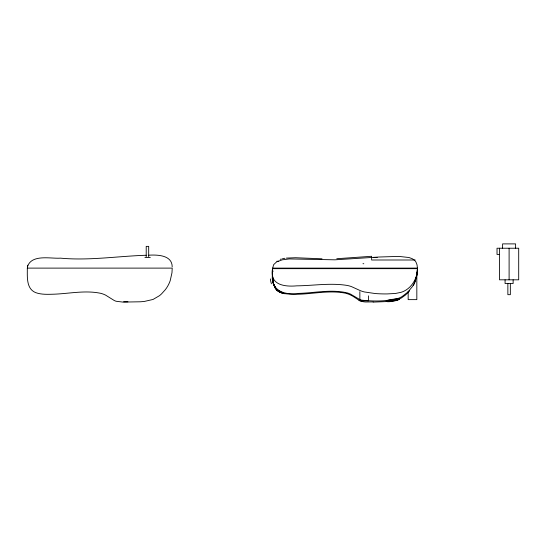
<?xml version="1.0" encoding="UTF-8"?>
<svg xmlns="http://www.w3.org/2000/svg" width="546" height="546" viewBox="0 0 546 546"><rect width="100%" height="100%" fill="white"/><g stroke="black" fill="none" stroke-linecap="round" stroke-linejoin="round"><path stroke-width="0.82" d="M272.536 270.516L272.543 268.113L417.451 268.113L416.905 274.925L414.762 282.453A31.961 31.961 0 0 1 413.24 285.599M272.529 272.345L272.536 270.065M272.543 268.666C269.328 284.794 284.22 286.984 296.703 285.845C313.575 285.667 330.617 282.705 347.399 285.476A25.314 17.533 0 0 1 351.426 286.595L360.107 290.54A24.884 17.233 0 0 0 364.291 291.939L375.218 293.543A93.919 65.042 0 0 0 387.169 293.925L395.502 293.461L401.017 292.328A18.892 13.084 0 0 0 404.129 291.1C410.517 287.96 414.967 281.634 416.694 274.829A52.477 36.343 0 0 0 417.451 268.666L417.076 264.981L416.025 262.196A8.231 8.231 0 0 0 414.4 260.169L412.312 258.736L408.988 257.521L398.826 256.395L378.644 257.03L334.971 259.814L289.305 258.934L282.262 259.821L276.59 261.903L273.628 264.687L272.543 268.666L417.451 268.666L416.905 275.123L415.417 280.617A29.702 29.702 0 0 1 412.407 286.589L407.773 292.137L402.163 296.498A23.724 23.724 0 0 1 398.389 298.314C386.582 301.569 373.846 301.412 361.752 300.17A13.343 13.343 0 0 1 359.241 299.215L350.505 294.11A26.29 26.29 0 0 0 347.399 292.936C331.593 289.107 315.226 292.861 299.263 293.379C285.087 295.386 269.956 291.257 272.536 273.887M27.791 265.206L27.368 267.076C31.136 253.829 50.676 258.872 60.415 258.149C89.094 260.811 117.602 256.163 146.212 255.255M27.368 267.076L27.525 266.114M409.677 290.793L405.61 294.922L401.501 297.891A23.116 23.116 0 0 1 398.252 299.461L388.984 301.488L373.171 302.102M280.228 259.33L281.299 259.016M282.425 258.736L284.957 258.272M286.37 258.087L295.529 257.726L322.017 258.804M336.78 258.722L371.621 256.279L371.621 259.998L415.172 259.998M148.785 255.187C157.466 254.682 172.188 255.043 172.188 266.871M499.501 254.422L497.024 254.422L497.024 248.232L518.7 248.232L518.7 279.811L499.501 279.811L499.501 248.232M144.915 257.521L150.293 257.521M373.484 257.521L377.19 257.521M276.883 261.234L278.733 261.234M362.974 263.711L363.8 263.711M272.543 271.144L273.232 271.144M123.608 301.795L127.941 301.795M373.171 301.911L365.527 301.986A27.088 27.088 0 0 1 364.475 301.89L363.267 301.713A13.677 13.677 0 0 1 358.872 300.184M283.074 293.298A17.315 17.315 0 0 1 279.866 292.206A18.414 18.414 0 0 0 283.77 293.455L284.923 293.707M283.763 293.482C304.211 296.69 324.925 289.162 345.359 293.168A27.327 27.327 0 0 1 353.453 296.601L358.886 300.17M284.882 293.693C279.32 291.837 273.655 287.96 273.096 281.606M282.084 292.881L277.293 290.097L274.399 286.493L275.334 288.233A10.818 10.818 0 0 0 278.91 291.68L279.873 292.192C273.089 289.339 272.55 279.968 272.543 274.577M279.873 292.192L276.849 290.097L274.652 287.025L273.225 282.644L272.57 275.75L272.59 276.324M277.115 289.455L276.174 288.52M274.413 285.879L274.037 285.026M273.027 281.238L272.761 279.122M272.747 278.992L272.693 278.235M272.666 277.853L272.604 276.713M272.645 277.6L272.597 276.583M272.556 275.041L272.57 275.812M272.529 271.99L272.536 274.14M515.601 248.232L515.601 243.891L502.6 243.891L502.6 248.232M513.124 279.811L513.124 283.524L505.077 283.524L505.077 279.811M510.339 283.524L510.339 294.676L507.869 294.676L507.862 283.524M509.104 248.232L509.104 279.811M416.83 272.816L416.83 299.631L408.169 299.631L408.162 291.25M368.53 295.843L368.53 300.866L359.869 300.866L359.855 291.653M148.689 256.722L148.689 246.369L146.219 246.369L146.212 256.722M398.969 298.758A6.566 1.188 -9.9 0 1 393.257 301.208A6.566 1.188 -9.9 0 1 386.22 301.112M275.327 287.176A13.179 11.671 9 0 1 274.536 285.831M273.949 285.06A18.844 17.301 -25.4 0 1 273.225 282.992M271.437 283.811A28.733 25.478 -51.3 0 1 270.359 278.938M27.314 268.113C27.416 276.549 26.031 288.575 35.524 292.574C41.523 294.785 48.13 294.342 54.402 294.178C69.861 293.543 85.633 290.056 101.003 293.386A25.573 25.573 0 0 1 105.542 295.099L114.012 300.361A12.872 12.872 0 0 0 116.155 301.262L122.898 302.088L140.179 301.788A84.398 84.398 0 0 0 144.451 301.412L153.023 299.461L159.446 295.7A34.18 34.18 0 0 0 161.589 293.823L165.383 289.626A32.071 32.071 0 0 0 170.188 280.726L171.97 272.775L172.222 268.113L27.314 268.113M389.141 301.255A6.566 0.799 -7.7 0 0 399.181 299.276A6.566 0.799 -7.7 0 0 389.721 299.781A6.566 0.799 -7.7 0 0 389.141 301.255"/></g></svg>
